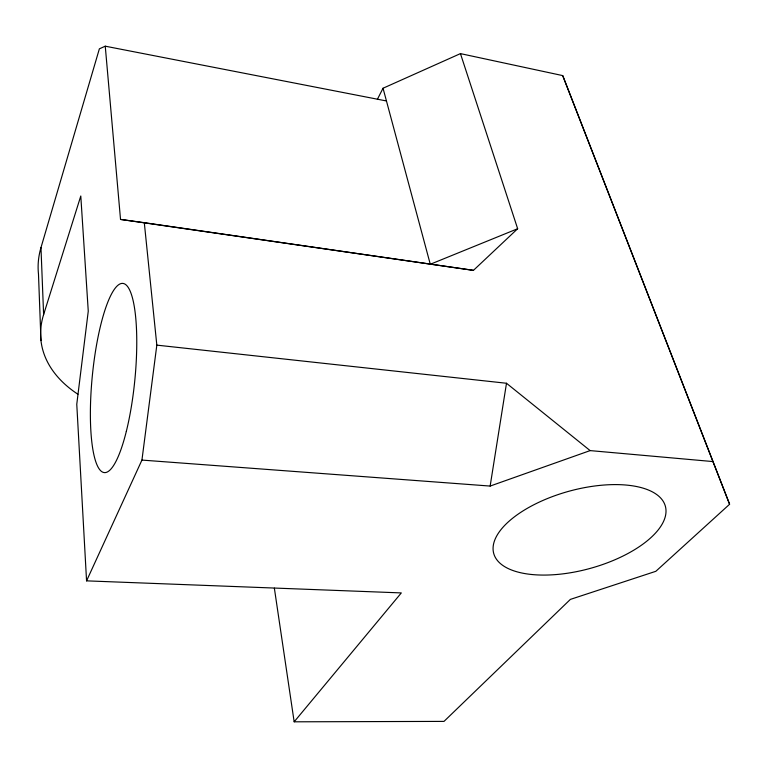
<?xml version="1.0" encoding="UTF-8"?>
<svg xmlns="http://www.w3.org/2000/svg" width="768" height="768" viewBox="0 0 768 768"><rect width="100%" height="100%" fill="white"/><g stroke="black" fill="none" stroke-linecap="round" stroke-linejoin="round"><path stroke-width="1.15" d="M377.376 99.35L383.04 88.234L460.445 53.616L562.714 75.6L729.6 504.25L655.834 571.306L570.374 599.395L444 721.392L294.163 721.814L401.318 592.915L86.563 580.858L141.936 460.08L156.826 345.13L144.298 222.682L120.528 219.418L105.254 46.186L386.458 100.963M141.936 460.08L490.147 486.067L506.496 383.261L156.826 345.13M40.963 340.531L38.486 274.099A147.36 98.122 -6 0 1 40.973 247.613L99.37 48.835L105.254 46.186M77.923 394.243A153.024 95.712 -6.6 0 1 43.613 314.602L80.784 196.003L88.262 311.155L76.771 404.266L86.563 580.858M120.528 219.418L473.443 270.355L517.651 228.73L460.445 53.616M517.651 228.73L430.282 264.269L383.04 88.234M490.147 486.067L590.131 450.605L713.136 461.587M144.298 222.682L473.443 270.355M506.496 383.261L590.131 450.605M729.6 504.25L562.714 75.6M274.358 588.144L294.163 721.814M40.973 247.613L43.613 314.602M126.326 431.366A95.05 21.36 -84.4 0 0 124.061 283.69A95.05 21.36 -84.4 0 0 90.422 419.04A95.05 21.36 -84.4 0 0 126.326 431.366M531.898 574.522A89.011 40.013 -15.4 0 0 665.856 513.61A89.011 40.013 -15.4 0 0 540.883 501.36A89.011 40.013 -15.4 0 0 531.898 574.522"/></g></svg>
